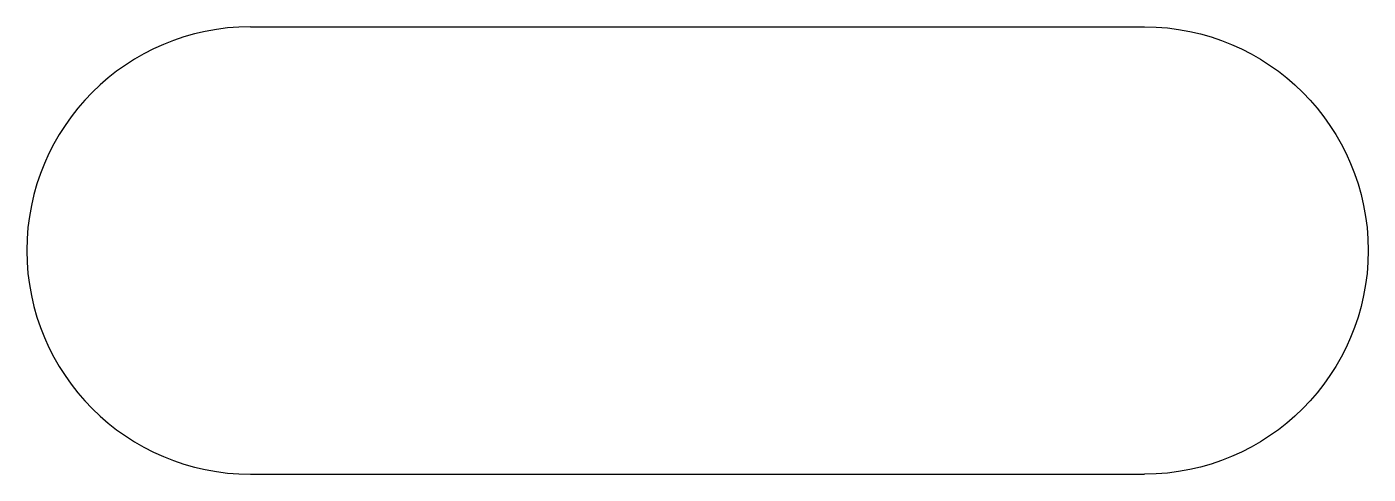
# Model space of a CAD drawing. Header units: millimetres. Extents: x -10 to 50, y 0 to 20.
import ezdxf

# ---------------------------------------------------------------- set-up
doc = ezdxf.new("R2010")
doc.units = ezdxf.units.MM

msp = doc.modelspace()

# ---------------------------------------------------------------- linework, layer by layer
for p, q in [((0, 20), (40, 20)), ((0, 0), (40, 0))]:
    msp.add_line(p, q)
msp.add_arc((0, 10), 10, 90, 270)
at = {"extrusion": (0, 0, -1)}
msp.add_arc((-40, 10), 10, 90, 270, dxfattribs=at)

doc.saveas('drawing.dxf')
